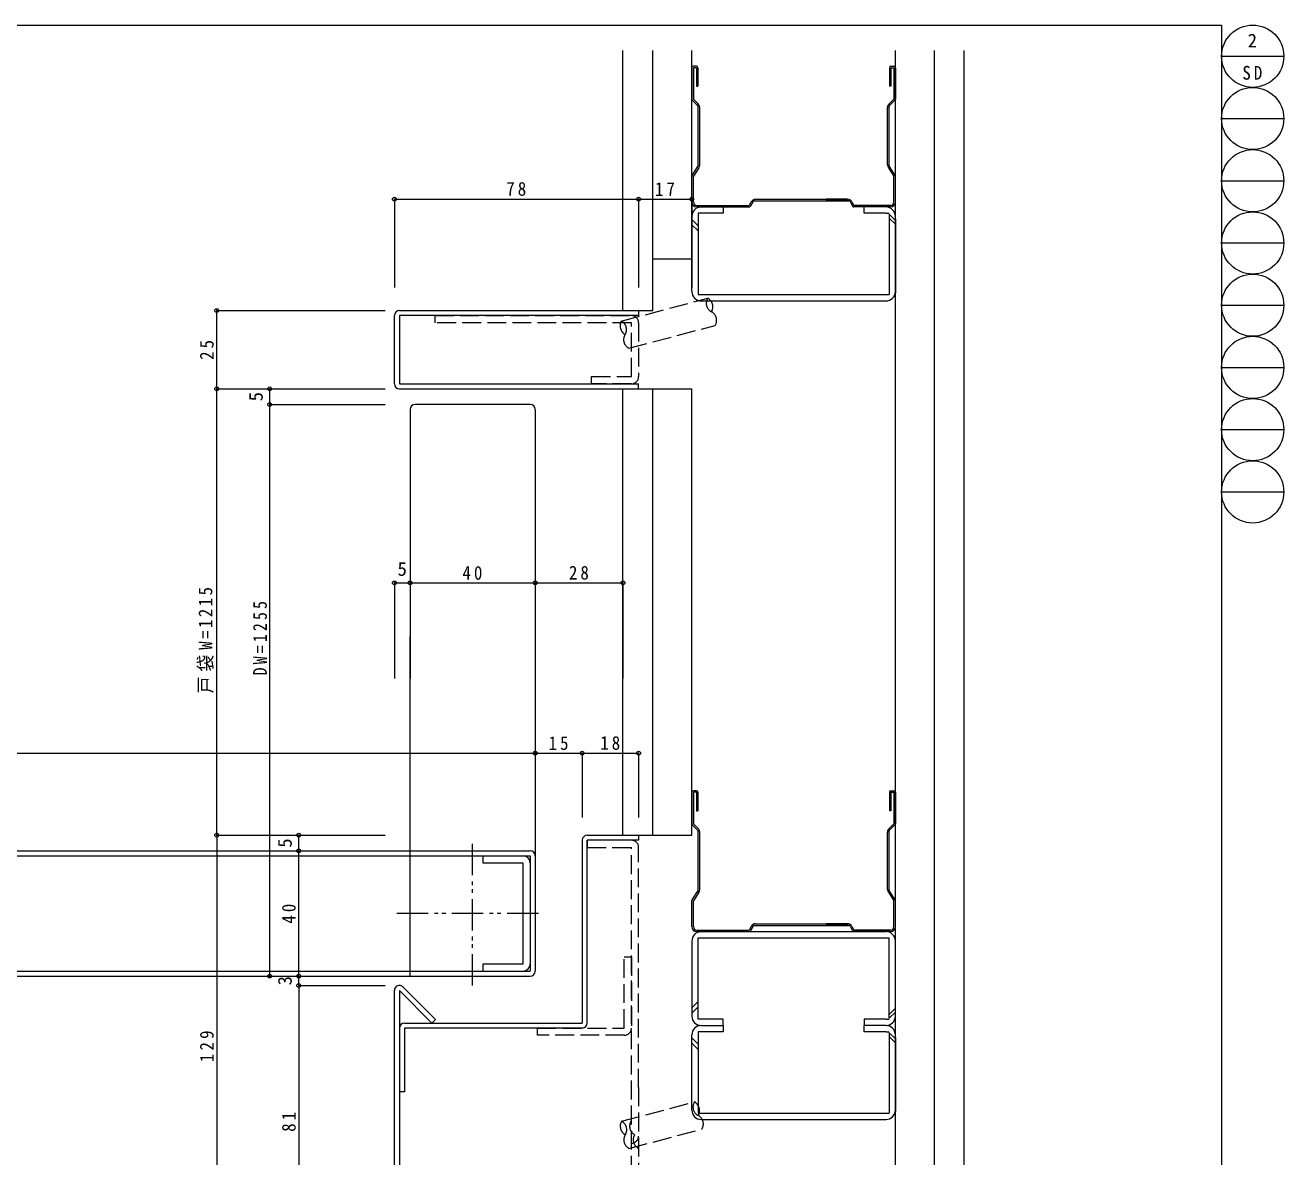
# Model space of a CAD drawing. Units: millimetres on the paper, with parts at other scales. Extents: x 412 to 1654, y -812 to -538.
# Drawn here: x 1032.8 to 1233.8, y -719.3 to -538.5 of the extents above; entities that cross this region are included whole.
import ezdxf
from ezdxf.enums import TextEntityAlignment as Align

# ---------------------------------------------------------------- set-up
doc = ezdxf.new("R2010")
doc.units = ezdxf.units.MM
doc.header["$PDMODE"] = 32
doc.header["$PDSIZE"] = 0.6
doc.linetypes.add('DASHED3', pattern=[4, 3, -1])
doc.linetypes.add('DOUBLE_CHAIN1', pattern=[8.8, 5, -1, 0.6, -0.6, 0.6, -1])
doc.layers.add('1-9_hojyosen', color=7, linetype='Continuous', lineweight=9)
doc.layers.add('F-0', color=5, linetype='Continuous', lineweight=9)
doc.styles.add('ＭＳ ゴシック', font='')
doc.styles.get('ＭＳ ゴシック').set_extended_font_data('MS Gothic')

msp = doc.modelspace()

# ---------------------------------------------------------------- linework, layer by layer
at = {"layer": '1-9_hojyosen'}
for p, q in [((1128.285, -584.115), (1128.285, -542.59)), ((1133.035, -584.115), (1133.035, -542.59)), ((1139.285, -575.917), (1139.285, -542.59)), ((1171.785, -785.416), (1171.785, -542.59)), ((1178.035, -785.416), (1178.035, -542.59)), ((1182.785, -785.416), (1182.785, -542.59)), ((1139.285, -545.321), (1139.285, -550.339)), ((1139.285, -545.321), (1139.285, -550.339)), ((1140.003, -545.071), (1139.535, -545.071)), ((1139.535, -545.321), (1139.535, -550.339)), ((1140.003, -545.321), (1139.535, -545.321)), ((1140.003, -545.321), (1140.003, -548.293)), ((1140.253, -545.321), (1140.253, -548.293)), ((1170.817, -545.321), (1170.817, -548.293)), ((1171.067, -545.071), (1171.535, -545.071)), ((1171.067, -545.321), (1171.067, -548.293)), ((1171.067, -545.321), (1171.535, -545.321)), ((1171.535, -545.321), (1171.535, -550.339)), ((1171.785, -545.321), (1171.785, -550.339)), ((1140.003, -548.293), (1140.253, -548.293)), ((1171.067, -548.293), (1170.817, -548.293)), ((1140.211, -551.369), (1139.358, -550.516)), ((1140.3, -551.105), (1139.535, -550.339)), ((1170.769, -551.105), (1171.535, -550.339)), ((1170.858, -551.369), (1171.711, -550.516)), ((1140.285, -560.951), (1140.285, -551.546)), ((1140.535, -560.863), (1140.535, -551.67)), ((1170.535, -560.863), (1170.535, -551.67)), ((1170.785, -560.951), (1170.785, -551.546)), ((1139.285, -566.771), (1139.285, -562.654)), ((1139.285, -566.771), (1139.285, -562.654)), ((1139.324, -562.519), (1140.245, -561.086)), ((1140.408, -561.296), (1139.535, -562.654)), ((1139.535, -566.771), (1139.535, -562.654)), ((1170.662, -561.296), (1171.535, -562.654)), ((1171.745, -562.519), (1170.824, -561.086)), ((1171.535, -566.771), (1171.535, -562.654)), ((1148.761, -566.733), (1148.434, -567.321)), ((1149.066, -566.7), (1148.653, -567.443)), ((1149.284, -566.571), (1164.325, -566.571)), ((1149.461, -566.321), (1164.148, -566.321)), ((1164.148, -566.321), (1160.74, -566.321)), ((1164.325, -566.571), (1160.74, -566.571)), ((1164.543, -566.7), (1164.956, -567.443)), ((1164.847, -566.733), (1165.174, -567.321)), ((1140.085, -567.321), (1148.434, -567.321)), ((1140.085, -567.571), (1148.434, -567.571)), ((1170.985, -567.321), (1165.174, -567.321)), ((1170.985, -567.571), (1165.174, -567.571)), ((1171.785, -569.498), (1171.785, -581.298)), ((1139.285, -575.917), (1133.035, -575.917)), ((1092.585, -584.115), (1129.285, -584.115)), ((1126.785, -584.115), (1133.035, -584.115)), ((1130.785, -584.115), (1130.785, -584.915)), ((1091.785, -595.815), (1091.785, -584.915)), ((1092.585, -584.915), (1092.585, -595.815)), ((1130.785, -584.915), (1092.585, -584.915)), ((1092.585, -595.815), (1130.785, -595.815)), ((1092.585, -596.615), (1129.285, -596.615)), ((1126.785, -596.615), (1139.285, -596.615)), ((1128.285, -667.916), (1128.285, -596.615)), ((1130.785, -596.615), (1130.785, -595.815)), ((1133.035, -667.916), (1133.035, -596.615)), ((1139.285, -667.916), (1139.285, -596.615)), ((1094.285, -599.915), (1094.285, -633.726)), ((1113.485, -599.115), (1095.085, -599.115)), ((1114.285, -599.915), (1114.285, -633.726)), ((1094.285, -690.416), (1094.285, -636.206)), ((1114.285, -636.206), (1114.285, -689.616)), ((1139.285, -661.065), (1139.285, -666.082)), ((1139.285, -661.065), (1139.285, -666.082)), ((1140.003, -660.815), (1139.535, -660.815)), ((1139.535, -661.065), (1139.535, -666.082)), ((1140.003, -661.065), (1139.535, -661.065)), ((1140.003, -661.065), (1140.003, -664.036)), ((1140.253, -661.065), (1140.253, -664.036)), ((1170.817, -661.065), (1170.817, -664.036)), ((1171.067, -660.815), (1171.535, -660.815)), ((1171.067, -661.065), (1171.067, -664.036)), ((1171.067, -661.065), (1171.535, -661.065)), ((1171.535, -661.065), (1171.535, -666.082)), ((1171.785, -661.065), (1171.785, -666.082)), ((1140.003, -664.036), (1140.253, -664.036)), ((1171.067, -664.036), (1170.817, -664.036)), ((1140.211, -667.112), (1139.358, -666.259)), ((1140.3, -666.848), (1139.535, -666.082)), ((1170.769, -666.848), (1171.535, -666.082)), ((1170.858, -667.112), (1171.711, -666.259)), ((1121.785, -668.716), (1121.785, -697.916)), ((1122.585, -667.916), (1129.285, -667.916)), ((1122.585, -697.916), (1122.585, -668.716)), ((1130.785, -668.716), (1122.585, -668.716)), ((1126.785, -667.916), (1139.285, -667.916)), ((1130.785, -667.916), (1130.785, -668.716)), ((1140.285, -676.694), (1140.285, -667.289)), ((1140.535, -676.606), (1140.535, -667.414)), ((1170.535, -676.606), (1170.535, -667.414)), ((1170.785, -676.694), (1170.785, -667.289)), ((1011.123, -670.416), (1113.485, -670.416)), ((1011.123, -671.216), (1113.485, -671.216)), ((1113.485, -671.216), (1113.485, -689.616)), ((1114.285, -671.216), (1114.285, -689.616)), ((1112.335, -688.466), (1112.335, -672.366)), ((1139.324, -678.262), (1140.245, -676.83)), ((1140.408, -677.039), (1139.535, -678.397)), ((1170.662, -677.039), (1171.535, -678.397)), ((1171.745, -678.262), (1170.824, -676.83)), ((1139.285, -682.515), (1139.285, -678.397)), ((1139.285, -682.515), (1139.285, -678.397)), ((1139.535, -682.515), (1139.535, -678.397)), ((1171.535, -682.515), (1171.535, -678.397)), ((1140.085, -683.065), (1148.434, -683.065)), ((1148.761, -682.476), (1148.434, -683.065)), ((1149.066, -682.443), (1148.653, -683.186)), ((1149.284, -682.315), (1164.325, -682.315)), ((1149.461, -682.065), (1164.148, -682.065)), ((1164.148, -682.065), (1160.74, -682.065)), ((1164.325, -682.315), (1160.74, -682.315)), ((1164.543, -682.443), (1164.956, -683.186)), ((1164.847, -682.476), (1165.174, -683.065)), ((1170.985, -683.065), (1165.174, -683.065)), ((1140.085, -683.315), (1148.434, -683.315)), ((1170.985, -683.315), (1165.174, -683.315)), ((1011.123, -689.616), (1113.485, -689.616)), ((1011.123, -690.416), (1113.485, -690.416)), ((1091.785, -734.616), (1091.785, -692.716)), ((1097.785, -697.916), (1092.585, -692.716)), ((1092.585, -692.716), (1092.585, -734.616)), ((1093.15, -692.151), (1098.35, -697.351)), ((1098.35, -697.351), (1097.785, -697.916)), ((1093.385, -697.916), (1121.785, -697.916)), ((1121.785, -698.716), (1093.385, -698.716)), ((1093.385, -698.716), (1093.385, -708.916)), ((1171.785, -700.241), (1171.785, -712.041)), ((1093.385, -708.916), (1092.585, -708.916))]:
    msp.add_line(p, q, dxfattribs=at)
at = {"layer": '1-9_hojyosen', "color": 3}
for p, q in [((1091.785, -566.305), (1091.785, -580.453)), ((1091.785, -566.305), (1130.785, -566.305)), ((1091.785, -566.305), (1091.785, -580.453)), ((1130.785, -566.305), (1130.785, -580.453)), ((1139.285, -566.305), (1139.285, -580.453)), ((1063.413, -596.615), (1063.413, -584.115)), ((1063.413, -584.115), (1090.32, -584.115)), ((1063.413, -667.916), (1063.413, -596.615)), ((1063.413, -596.615), (1090.32, -596.615)), ((1071.875, -599.115), (1071.875, -596.615)), ((1071.875, -596.615), (1076.506, -596.615)), ((1071.875, -690.416), (1071.875, -599.115)), ((1071.875, -599.115), (1090.32, -599.115)), ((1091.785, -627.618), (1094.285, -627.618)), ((1091.785, -627.618), (1091.785, -642.88)), ((1094.285, -627.618), (1094.285, -642.88)), ((1094.285, -627.618), (1114.285, -627.618)), ((1114.285, -627.618), (1114.285, -642.88)), ((1114.285, -627.618), (1128.285, -627.618)), ((1114.285, -627.618), (1114.285, -642.88)), ((1128.285, -627.618), (1128.285, -642.88)), ((921.423, -654.811), (1114.285, -654.811)), ((1114.285, -654.811), (1114.285, -665.097)), ((1114.285, -654.811), (1121.785, -654.811)), ((1121.785, -654.811), (1121.785, -665.097)), ((1121.785, -654.811), (1121.785, -665.097)), ((1121.785, -654.811), (1130.785, -654.811)), ((1121.785, -654.811), (1121.785, -665.097)), ((1130.785, -654.811), (1130.785, -665.097)), ((1063.413, -667.916), (1076.506, -667.916)), ((1063.413, -667.916), (1063.413, -735.416)), ((1063.413, -667.916), (1076.506, -667.916)), ((1076.506, -670.416), (1076.506, -667.916)), ((1076.506, -667.916), (1090.32, -667.916)), ((1076.506, -690.416), (1076.506, -670.416)), ((1076.506, -670.416), (1090.32, -670.416)), ((1071.875, -690.416), (1076.506, -690.416)), ((1076.506, -691.916), (1076.506, -690.416)), ((1076.506, -690.416), (1090.32, -690.416)), ((1076.506, -691.916), (1090.32, -691.916)), ((1076.506, -691.916), (1076.506, -735.416)), ((1076.506, -691.916), (1090.32, -691.916))]:
    msp.add_line(p, q, dxfattribs=at)
at = {"layer": '1-9_hojyosen', "color": 2, "lineweight": 13}
for p, q in [((1144.285, -568.571), (1140.285, -568.571)), ((1140.285, -568.571), (1140.285, -581.571)), ((1140.785, -567.571), (1144.285, -567.571)), ((1144.285, -567.571), (1144.285, -568.571)), ((1150.785, -567.984), (1150.785, -567.984)), ((1170.285, -567.571), (1166.785, -567.571)), ((1166.785, -568.571), (1166.785, -567.571)), ((1170.285, -568.571), (1166.785, -568.571)), ((1170.285, -567.984), (1170.285, -567.984)), ((1170.285, -568.571), (1170.785, -568.571)), ((1171.785, -569.721), (1170.785, -568.721)), ((1170.785, -568.721), (1170.785, -581.571)), ((1139.285, -581.071), (1139.285, -569.071)), ((1140.285, -570.56), (1139.285, -569.56)), ((1140.285, -571.401), (1139.285, -570.401)), ((1171.785, -570.333), (1170.785, -569.333)), ((1171.785, -581.071), (1171.785, -569.071)), ((1140.285, -581.571), (1170.785, -581.571)), ((1140.785, -582.571), (1170.285, -582.571)), ((1139.285, -684.815), (1139.285, -696.815)), ((1140.285, -684.315), (1170.785, -684.315)), ((1140.285, -697.315), (1140.285, -684.315)), ((1140.785, -683.315), (1170.285, -683.315)), ((1170.785, -697.165), (1170.785, -684.315)), ((1140.285, -694.485), (1139.285, -695.485)), ((1140.285, -695.326), (1139.285, -696.326)), ((1144.285, -697.315), (1140.285, -697.315)), ((1144.285, -698.315), (1144.285, -697.315)), ((1170.285, -697.315), (1166.785, -697.315)), ((1166.785, -697.315), (1166.785, -698.315)), ((1170.285, -697.315), (1170.785, -697.315)), ((1171.785, -695.553), (1170.785, -696.553)), ((1171.785, -696.165), (1170.785, -697.165)), ((1144.285, -699.315), (1140.285, -699.315)), ((1140.285, -699.315), (1140.285, -712.314)), ((1140.785, -698.315), (1144.285, -698.315)), ((1140.785, -698.315), (1144.285, -698.315)), ((1144.285, -698.315), (1144.285, -699.315)), ((1150.785, -698.727), (1150.785, -698.727)), ((1170.285, -698.315), (1166.785, -698.315)), ((1166.785, -699.315), (1166.785, -698.315)), ((1170.285, -698.315), (1166.785, -698.315)), ((1170.285, -699.315), (1166.785, -699.315)), ((1170.285, -697.902), (1170.285, -697.902)), ((1170.285, -698.727), (1170.285, -698.727)), ((1170.285, -699.315), (1170.785, -699.315)), ((1139.285, -711.815), (1139.285, -699.815)), ((1140.285, -701.303), (1139.285, -700.303)), ((1140.285, -702.144), (1139.285, -701.144)), ((1171.785, -700.464), (1170.785, -699.464)), ((1170.785, -699.464), (1170.785, -712.315)), ((1171.785, -701.076), (1170.785, -700.076)), ((1171.785, -711.815), (1171.785, -699.815)), ((1140.285, -712.314), (1170.785, -712.315)), ((1140.785, -713.315), (1170.285, -713.315))]:
    msp.add_line(p, q, dxfattribs=at)
at = {"layer": '1-9_hojyosen', "color": 5}
for p, q in [((1144.535, -567.571), (1148.035, -567.571)), ((1144.535, -683.315), (1148.035, -683.315))]:
    msp.add_line(p, q, dxfattribs=at)
at = {"layer": '1-9_hojyosen', "color": 5, "linetype": 'DASHED3'}
for p, q in [((1128.015, -585.797), (1141.838, -582.138)), ((1129.212, -590.136), (1143.018, -586.48)), ((1128.05, -713.607), (1139.701, -710.522)), ((1129.246, -717.945), (1140.9, -714.86))]:
    msp.add_line(p, q, dxfattribs=at)
at = {"layer": '1-9_hojyosen', "linetype": 'DASHED3'}
for p, q in [((1098.285, -584.915), (1129.635, -584.915)), ((1098.285, -586.065), (1098.285, -584.915)), ((1129.635, -586.065), (1098.285, -586.065)), ((1129.635, -594.665), (1129.635, -586.065)), ((1130.785, -586.065), (1130.785, -594.665)), ((1123.285, -594.665), (1129.635, -594.665)), ((1123.285, -595.815), (1123.285, -594.665)), ((1129.635, -595.815), (1123.285, -595.815)), ((1129.635, -722.116), (1129.635, -669.866)), ((1130.785, -708.223), (1130.785, -669.866)), ((1130.785, -708.223), (1130.785, -722.116))]:
    msp.add_line(p, q, dxfattribs=at)
at = {"layer": '1-9_hojyosen', "linetype": 'DOUBLE_CHAIN1'}
for p, q in [((1104.285, -691.916), (1104.285, -668.716)), ((1114.785, -680.416), (1091.785, -680.416))]:
    msp.add_line(p, q, dxfattribs=at)
at = {"layer": '1-9_hojyosen', "color": 3}
msp.add_lwpolyline([(1130.785, -566.305), (1139.285, -566.305), (1139.285, -580.453)], dxfattribs=at)
at = {"layer": '1-9_hojyosen', "linetype": 'DASHED3'}
for points in [[(1128.135, -668.716), (1122.585, -668.716), (1122.585, -669.866), (1128.135, -669.866), (1129.635, -669.866)], [(1128.485, -699.866), (1114.635, -699.866), (1114.635, -698.716), (1128.485, -698.716), (1128.485, -687.366), (1129.635, -687.366), (1129.635, -698.716)]]:
    msp.add_lwpolyline(points, dxfattribs=at)
at = {"layer": '1-9_hojyosen'}
for points in [[(1112.335, -672.366), (1105.985, -672.366), (1105.985, -671.216)], [(1105.985, -689.616), (1105.985, -688.466), (1112.335, -688.466)]]:
    msp.add_lwpolyline(points, dxfattribs=at)
for centre, radius, start, end in [((1139.535, -545.321), 0.25, 90, 180), ((1140.003, -545.321), 0.25, 0, 90), ((1171.067, -545.321), 0.25, 90, 180), ((1171.535, -545.321), 0.25, 0, 90), ((1139.535, -550.339), 0.25, 180, 224.99716), ((1140.035, -551.546), 0.25, 0, 44.99716), ((1139.735, -551.67), 0.8, 0, 45.00177), ((1171.335, -551.67), 0.8, 134.99823, 180), ((1171.035, -551.546), 0.25, 135.00284, 180), ((1139.535, -562.654), 0.25, 147.26863, 180), ((1140.035, -560.951), 0.25, 327.2643, 0), ((1139.735, -560.863), 0.8, 327.26477, 0), ((1171.335, -560.863), 0.8, 180, 212.73523), ((1171.035, -560.951), 0.25, 180, 212.7357), ((1149.461, -567.121), 0.8, 90, 150.94479), ((1149.284, -566.821), 0.25, 90, 150.94112), ((1164.148, -567.121), 0.8, 29.05521, 90), ((1164.325, -566.821), 0.25, 29.05888, 90), ((1140.085, -566.771), 0.8, 180, 270), ((1140.085, -566.771), 0.55, 180, 270), ((1148.434, -567.321), 0.25, 270, 330.94501), ((1165.174, -567.321), 0.25, 209.05499, 270), ((1170.985, -566.771), 0.55, 270, 0), ((1170.985, -566.771), 0.8, 270, 0), ((1092.585, -584.915), 0.8, 90, 180), ((1092.585, -595.815), 0.8, 180, 270), ((1095.085, -599.915), 0.8, 90, 180), ((1113.485, -599.915), 0.8, 0, 90), ((1139.535, -661.065), 0.25, 90, 180), ((1140.003, -661.065), 0.25, 0, 90), ((1171.067, -661.065), 0.25, 90, 180), ((1171.535, -661.065), 0.25, 0, 90), ((1139.535, -666.082), 0.25, 180, 224.99716), ((1140.035, -667.289), 0.25, 0, 44.99716), ((1139.735, -667.414), 0.8, 0, 45.00177), ((1171.335, -667.414), 0.8, 134.99823, 180), ((1171.035, -667.289), 0.25, 135.00284, 180), ((1122.585, -668.716), 0.8, 90, 180), ((1112.335, -672.366), 1.15, 0, 90), ((1113.485, -671.216), 0.8, 0, 90), ((1140.035, -676.694), 0.25, 327.2643, 0), ((1139.735, -676.606), 0.8, 327.26477, 0), ((1171.335, -676.606), 0.8, 180, 212.73523), ((1171.035, -676.694), 0.25, 180, 212.7357), ((1139.535, -678.397), 0.25, 147.26863, 180), ((1140.085, -682.515), 0.8, 180, 270), ((1140.085, -682.515), 0.55, 180, 270), ((1148.434, -683.065), 0.25, 270, 330.94501), ((1149.461, -682.865), 0.8, 90, 150.94479), ((1149.284, -682.565), 0.25, 90, 150.94112), ((1164.148, -682.865), 0.8, 29.05521, 90), ((1164.325, -682.565), 0.25, 29.05888, 90), ((1165.174, -683.065), 0.25, 209.05499, 270), ((1170.985, -682.515), 0.55, 270, 0), ((1170.985, -682.515), 0.8, 270, 0), ((1112.335, -688.466), 1.15, 270, 0), ((1113.485, -689.616), 0.8, 270, 0), ((1092.585, -692.716), 0.8, 45, 180), ((1093.385, -698.716), 0.8, 90, 180), ((1121.785, -697.916), 0.8, 270, 0)]:
    msp.add_arc(centre, radius, start, end, dxfattribs=at)
at = {"layer": '1-9_hojyosen', "color": 2, "lineweight": 13}
for centre, start, end in [((1140.785, -569.071), 90, 180), ((1170.285, -569.071), 0, 90), ((1140.785, -581.071), 180, 270), ((1170.285, -581.071), 269.99966, 0), ((1140.785, -684.815), 90, 180), ((1170.285, -684.815), 0, 90.00034), ((1140.785, -696.815), 180, 270), ((1170.285, -696.815), 270, 0), ((1140.785, -699.815), 90, 180), ((1170.285, -699.815), 0, 90), ((1140.785, -711.815), 180, 270), ((1170.285, -711.815), 269.99966, 0)]:
    msp.add_arc(centre, 1.5, start, end, dxfattribs=at)
at = {"layer": '1-9_hojyosen', "color": 5, "linetype": 'DASHED3'}
for centre, radius, start, end in [((1143.085, -582.965), 1.496, 146.45112, 243.96443), ((1143.085, -582.965), 1.496, 146.45112, 243.96443), ((1141.046, -583.519), 1.592, 330.2474, 60.16994), ((1141.046, -583.519), 1.592, 330.2474, 60.16994), ((1141.703, -585.672), 1.544, 328.4196, 61.99501), ((1141.703, -585.672), 1.544, 328.4196, 61.99501), ((1129.409, -586.567), 1.592, 150.24652, 240.16903), ((1129.409, -586.567), 1.592, 150.24652, 240.16903), ((1127.358, -587.142), 1.496, 326.45201, 63.96533), ((1129.932, -588.756), 1.544, 148.42143, 241.99684), ((1129.932, -588.756), 1.544, 148.42143, 241.99684), ((1140.962, -711.349), 1.496, 146.45112, 243.96443), ((1138.923, -711.904), 1.592, 330.2474, 60.16994), ((1139.58, -714.035), 1.544, 328.4196, 61.99501), ((1129.443, -714.376), 1.592, 150.24652, 240.16903), ((1127.393, -714.952), 1.496, 326.45201, 63.96533), ((1130.943, -714.376), 1.592, 150.24652, 240.16903), ((1129.967, -716.566), 1.544, 148.42143, 241.99684), ((1131.467, -716.566), 1.544, 148.42143, 241.99684)]:
    msp.add_arc(centre, radius, start, end, dxfattribs=at)
at = {"layer": '1-9_hojyosen', "linetype": 'DASHED3'}
for centre, start, end in [((1129.635, -586.065), 0, 90), ((1129.635, -594.665), 270, 360), ((1129.635, -669.866), 360, 90), ((1128.485, -698.716), 270, 0), ((1129.635, -715.966), 270, 0)]:
    msp.add_arc(centre, 1.15, start, end, dxfattribs=at)
at = {"layer": '1-9_hojyosen', "color": 134}
for p in [(1091.785, -566.305), (1130.785, -566.305), (1139.285, -566.305), (1063.413, -584.115), (1063.413, -596.615), (1071.875, -596.615), (1071.875, -599.115), (1091.785, -627.618), (1094.285, -627.618), (1114.285, -627.618), (1128.285, -627.618), (1114.285, -654.811), (1121.785, -654.811), (1130.785, -654.811), (1063.413, -667.916), (1076.506, -667.916), (1076.506, -670.416), (1071.875, -690.416), (1076.506, -690.416), (1076.506, -691.916)]:
    msp.add_point(p, dxfattribs=at)
at = {"layer": 'F-0'}
for p, q in [((831.866, -538.527), (1223.866, -538.527)), ((1223.866, -538.527), (1223.866, -811.69)), ((1223.866, -543.497), (1233.806, -543.497)), ((1223.866, -553.437), (1233.806, -553.437)), ((1223.866, -563.377), (1233.806, -563.377)), ((1223.866, -573.317), (1233.806, -573.317)), ((1223.866, -583.257), (1233.806, -583.257)), ((1223.866, -593.197), (1233.806, -593.197)), ((1223.866, -603.137), (1233.806, -603.137)), ((1223.866, -613.077), (1233.806, -613.077))]:
    msp.add_line(p, q, dxfattribs=at)
for centre in [(1228.836, -543.497), (1228.836, -553.437), (1228.836, -563.377), (1228.836, -573.317), (1228.836, -583.257), (1228.836, -593.197), (1228.836, -603.137), (1228.836, -613.077)]:
    msp.add_circle(centre, 4.97, dxfattribs=at)

# ---------------------------------------------------------------- texts
at = {"layer": '1-9_hojyosen', "style": 'ＭＳ ゴシック'}
for s, p in [('2', (1228.034, -542.752)), ('5', (1092.285, -627.144))]:
    msp.add_text(s, height=2.199, dxfattribs=at).set_placement(p, align=Align.BOTTOM_LEFT)
for s, p in [('5', (1071.427, -598.615)), ('5', (1076.057, -669.916)), ('3', (1076.057, -691.916))]:
    msp.add_text(s, height=2.199, rotation=90, dxfattribs=at).set_placement(p, align=Align.BOTTOM_LEFT)
at = {"layer": '1-9_hojyosen', "char_height": 2.199, "attachment_point": 7, "style": 'ＭＳ ゴシック'}
for s, insert in [('\\T1.36;\\W0.9;SD', (1227.189, -547.269)), ('\\T1.36;\\W0.9;78', (1109.66, -565.805)), ('\\T1.36;\\W0.9;17', (1133.41, -565.805)), ('\\T1.36;\\W0.9;40', (1102.66, -627.144)), ('\\T1.36;\\W0.9;28', (1119.66, -627.118)), ('\\T1.36;\\W0.9;15', (1116.41, -654.337)), ('\\T1.36;\\W0.9;18', (1124.66, -654.311))]:
    msp.add_mtext(s, dxfattribs=dict(at, insert=insert))
at = {"layer": '1-9_hojyosen', "char_height": 2.199, "attachment_point": 7, "rotation": 90, "style": 'ＭＳ ゴシック'}
for s, insert in [('\\T1.36;\\W0.9;25', (1062.964, -591.99)), ('\\T1.29;\\W0.9;戸袋W=1215', (1062.964, -645.265)), ('\\T1.39;\\W0.85;DW=1255', (1071.46, -642.388)), ('\\T1.36;\\W0.9;40', (1076.057, -682.041)), ('\\T1.38;\\W0.9;129', (1062.964, -704.166)), ('\\T1.36;\\W0.9;81', (1076.057, -715.291))]:
    msp.add_mtext(s, dxfattribs=dict(at, insert=insert))

doc.saveas('drawing.dxf')
